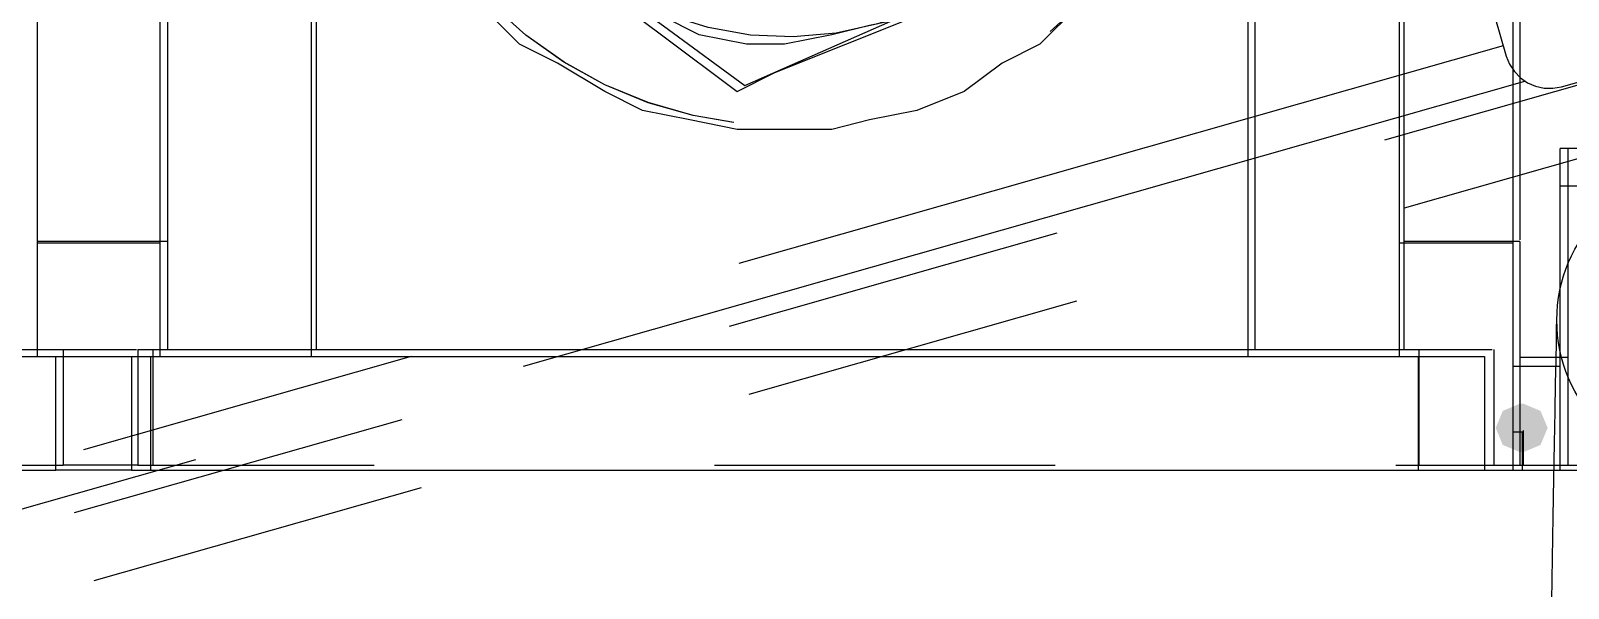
# Model space of a CAD drawing. Extents: x 3 to 592, y 5 to 207.
# Drawn here: x 134.35 to 140.08, y 49.8 to 51.87 of the extents above; entities that cross this region are included whole.
import ezdxf

# ---------------------------------------------------------------- set-up
doc = ezdxf.new("R2010")
doc.units = 0
doc.layers.get('0').update_dxf_attribs({"linetype": 'CONTINUOUS'})

msp = doc.modelspace()

# ---------------------------------------------------------------- hatches: boundary and pattern name
h = msp.add_hatch(color=7)
h.dxf.hatch_style = 2
h.paths.add_polyline_path([(139.915794, 50.483064), (139.979327, 50.456639), (140.005753, 50.393106), (139.979327, 50.329573), (139.915794, 50.303148), (139.902036, 50.303148), (139.838503, 50.329573), (139.812077, 50.393106), (139.838503, 50.456639), (139.902036, 50.483064)])
h = msp.add_hatch(color=7)
h.dxf.hatch_style = 2
h.paths.add_polyline_path([(139.915794, 50.483064), (139.979327, 50.456639), (140.005753, 50.393106), (139.979327, 50.329573), (139.915794, 50.303148), (139.902036, 50.303148), (139.838503, 50.329573), (139.812077, 50.393106), (139.838503, 50.456639), (139.902036, 50.483064)])
h = msp.add_hatch(color=7)
h.dxf.hatch_style = 2
h.paths.add_polyline_path([(139.915794, 50.483064), (139.979327, 50.456639), (140.005753, 50.393106), (139.979327, 50.329573), (139.915794, 50.303148), (139.902036, 50.303148), (139.838503, 50.329573), (139.812077, 50.393106), (139.838503, 50.456639), (139.902036, 50.483064)])
h = msp.add_hatch(color=7)
h.dxf.hatch_style = 2
h.paths.add_polyline_path([(139.915794, 50.483064), (139.979327, 50.456639), (140.005753, 50.393106), (139.979327, 50.329573), (139.915794, 50.303148), (139.902036, 50.303148), (139.838503, 50.329573), (139.812077, 50.393106), (139.838503, 50.456639), (139.902036, 50.483064)])

# ---------------------------------------------------------------- linework, layer by layer
at = {"color": 7}
for points in [[(134.860242, 50.684783), (134.860242, 56.993155)], [(134.860242, 50.684783), (134.860242, 56.993155)], [(134.860242, 50.684783), (134.860242, 56.993155)], [(134.860242, 50.684783), (134.860242, 56.993155)], [(139.471329, 50.684783), (139.471329, 56.993508)], [(139.471329, 50.684783), (139.471329, 56.993508)], [(139.471329, 50.684783), (139.471329, 56.993508)], [(139.471329, 50.684783), (139.471329, 56.993508)], [(134.831667, 50.658889), (134.831667, 56.973611)], [(139.453056, 50.658889), (139.453056, 56.973611)], [(138.915775, 50.684783), (138.915775, 56.823822)], [(138.915775, 50.684783), (138.915775, 56.823822)], [(138.915775, 50.684783), (138.915775, 56.823822)], [(138.915775, 50.684783), (138.915775, 56.823822)], [(138.888611, 50.658889), (138.888611, 56.797222)], [(139.020409, 54.659565), (139.851553, 51.779135)], [(139.020409, 54.659565), (139.851553, 51.779135)], [(137.97915, 54.399639), (137.993261, 54.390819), (138.135783, 54.289925), (138.265606, 54.173508), (138.382022, 54.043686), (138.482917, 53.901164), (138.567231, 53.748764), (138.633906, 53.587544), (138.682236, 53.419975), (138.711517, 53.247819), (138.721394, 53.073547), (138.711517, 52.899627), (138.682236, 52.727472), (138.633906, 52.559902), (138.567231, 52.398683), (138.482917, 52.24593), (138.382022, 52.103761), (138.265606, 51.973586), (138.150315, 51.870513)], [(137.97915, 54.399639), (137.993261, 54.390819), (138.135783, 54.289925), (138.265606, 54.173508), (138.382022, 54.043686), (138.482917, 53.901164), (138.567231, 53.748764), (138.633906, 53.587544), (138.682236, 53.419975), (138.711517, 53.247819), (138.721394, 53.073547), (138.711517, 52.899627), (138.682236, 52.727472), (138.633906, 52.559902), (138.567231, 52.398683), (138.482917, 52.24593), (138.382022, 52.103761), (138.265606, 51.973586), (138.150315, 51.870513)], [(135.415796, 50.684783), (135.415796, 53.508769)], [(135.415796, 50.684783), (135.415796, 53.508769)], [(135.415796, 50.684783), (135.415796, 53.508769)], [(135.415796, 50.684783), (135.415796, 53.508769)], [(135.396111, 50.658889), (135.396111, 53.481111)], [(145.482204, 53.196737), (139.397538, 51.466058)], [(145.482204, 53.196737), (139.397538, 51.466058)], [(145.555335, 52.943372), (139.470668, 51.212693)], [(145.555335, 52.943372), (139.470668, 51.212693)], [(140.057258, 51.664552), (143.991083, 52.783564)], [(140.057258, 51.664552), (143.991083, 52.783564)], [(134.374114, 52.128349), (134.374114, 51.985474), (134.374114, 51.844363), (134.374114, 51.708191), (134.374114, 51.579427), (134.374114, 51.460894), (134.374114, 51.354708), (134.374114, 51.263338), (134.374114, 51.188549), (134.374114, 51.132105), (134.374114, 51.094711)], [(134.374114, 52.128349), (134.374114, 51.985474), (134.374114, 51.844363), (134.374114, 51.708191), (134.374114, 51.579427), (134.374114, 51.460894), (134.374114, 51.354708), (134.374114, 51.263338), (134.374114, 51.188549), (134.374114, 51.132105), (134.374114, 51.094711)], [(134.374114, 52.128349), (134.374114, 51.985474), (134.374114, 51.844363), (134.374114, 51.708191), (134.374114, 51.579427), (134.374114, 51.460894), (134.374114, 51.354708), (134.374114, 51.263338), (134.374114, 51.188549), (134.374114, 51.132105), (134.374114, 51.094711)], [(134.374114, 52.128349), (134.374114, 51.985474), (134.374114, 51.844363), (134.374114, 51.708191), (134.374114, 51.579427), (134.374114, 51.460894), (134.374114, 51.354708), (134.374114, 51.263338), (134.374114, 51.188549), (134.374114, 51.132105), (134.374114, 51.094711)], [(136.962702, 51.532964), (136.819569, 51.557308), (136.652, 51.605286), (136.490781, 51.672314), (136.338028, 51.756627), (136.195858, 51.857522), (136.065683, 51.973586), (135.949619, 52.103761), (135.904306, 52.167612)], [(136.962702, 51.532964), (136.819569, 51.557308), (136.652, 51.605286), (136.490781, 51.672314), (136.338028, 51.756627), (136.195858, 51.857522), (136.065683, 51.973586), (135.949619, 52.103761), (135.904306, 52.167612)], [(136.97077, 51.531486), (136.819675, 51.557237), (136.652106, 51.605568), (136.490886, 51.672243), (136.338134, 51.756557), (136.195964, 51.857451), (136.065789, 51.973868), (135.949725, 52.10369), (135.90912, 52.161049)], [(136.97077, 51.531486), (136.819675, 51.557237), (136.652106, 51.605568), (136.490886, 51.672243), (136.338134, 51.756557), (136.195964, 51.857451), (136.065789, 51.973868), (135.949725, 52.10369), (135.90912, 52.161049)], [(139.901895, 52.128349), (139.901895, 51.985474), (139.901895, 51.844363), (139.901895, 51.708191), (139.901895, 51.579427), (139.901895, 51.460894), (139.901895, 51.354708), (139.901895, 51.263338), (139.901895, 51.188549), (139.901895, 51.132105), (139.901895, 51.094711)], [(139.901895, 52.128349), (139.901895, 51.985474), (139.901895, 51.844363), (139.901895, 51.708191), (139.901895, 51.579427), (139.901895, 51.460894), (139.901895, 51.354708), (139.901895, 51.263338), (139.901895, 51.188549), (139.901895, 51.132105), (139.901895, 51.094711)], [(139.901895, 52.128349), (139.901895, 51.985474), (139.901895, 51.844363), (139.901895, 51.708191), (139.901895, 51.579427), (139.901895, 51.460894), (139.901895, 51.354708), (139.901895, 51.263338), (139.901895, 51.188549), (139.901895, 51.132105), (139.901895, 51.094711)], [(139.901895, 52.128349), (139.901895, 51.985474), (139.901895, 51.844363), (139.901895, 51.708191), (139.901895, 51.579427), (139.901895, 51.460894), (139.901895, 51.354708), (139.901895, 51.263338), (139.901895, 51.188549), (139.901895, 51.132105), (139.901895, 51.094711)], [(134.373056, 52.105278), (134.373056, 51.964167), (134.373056, 51.823056), (134.373056, 51.681944), (134.373056, 51.576111), (134.373056, 51.435), (134.373056, 51.329167), (134.373056, 51.258611), (134.373056, 51.188056), (134.373056, 51.1175), (134.373056, 51.082222)], [(137.653889, 51.928889), (137.4775, 51.893611), (137.336389, 51.858333), (137.16, 51.823056), (137.018889, 51.823056), (136.8425, 51.858333), (136.701389, 51.928889), (136.560278, 51.999444), (136.419167, 52.07)], [(136.419167, 52.07), (136.701389, 51.858333), (136.983611, 51.646667)], [(136.442803, 52.086933), (136.727494, 51.878089), (137.012539, 51.669597)], [(136.442803, 52.086933), (136.727494, 51.878089), (137.012539, 51.669597)], [(136.442803, 52.086933), (136.727494, 51.878089), (137.012539, 51.669597)], [(136.442803, 52.086933), (136.727494, 51.878089), (137.012539, 51.669597)], [(137.658828, 51.954183), (137.508544, 51.899503), (137.352264, 51.864577), (137.192808, 51.850819), (137.033, 51.857522), (136.875308, 51.885391), (136.722908, 51.933369), (136.577917, 52.001103), (136.442803, 52.086828)], [(137.658828, 51.954183), (137.508544, 51.899503), (137.352264, 51.864577), (137.192808, 51.850819), (137.033, 51.857522), (136.875308, 51.885391), (136.722908, 51.933369), (136.577917, 52.001103), (136.442803, 52.086828)], [(137.658828, 51.954183), (137.508544, 51.899503), (137.352264, 51.864577), (137.192808, 51.850819), (137.033, 51.857522), (136.875308, 51.885391), (136.722908, 51.933369), (136.577917, 52.001103), (136.442803, 52.086828)], [(137.658828, 51.954183), (137.508544, 51.899503), (137.352264, 51.864577), (137.192808, 51.850819), (137.033, 51.857522), (136.875308, 51.885391), (136.722908, 51.933369), (136.577917, 52.001103), (136.442803, 52.086828)], [(139.876389, 52.105278), (139.876389, 51.964167), (139.876389, 51.823056), (139.876389, 51.681944), (139.876389, 51.576111), (139.876389, 51.435), (139.876389, 51.329167), (139.876389, 51.258611), (139.876389, 51.188056), (139.876389, 51.1175), (139.876389, 51.082222)], [(138.253611, 51.964167), (138.1125, 51.823056), (137.971389, 51.7525), (137.830278, 51.646667), (137.653889, 51.576111), (137.4775, 51.540833), (137.336389, 51.505556), (137.16, 51.505556), (136.983611, 51.505556), (136.807222, 51.540833), (136.630833, 51.576111), (136.489722, 51.646667), (136.313333, 51.7525), (136.172222, 51.823056), (136.031111, 51.964167)], [(137.012468, 51.669527), (137.159224, 51.734085), (137.658757, 51.954218)], [(137.012468, 51.669527), (137.159224, 51.734085), (137.658757, 51.954218)], [(137.012468, 51.669527), (137.159224, 51.734085), (137.658757, 51.954218)], [(137.012468, 51.669527), (137.159224, 51.734085), (137.658757, 51.954218)], [(136.983611, 51.646667), (137.124722, 51.717222), (137.653889, 51.928889)], [(136.991159, 51.007613), (139.840547, 51.818081)], [(136.991159, 51.007613), (139.840547, 51.818081)], [(139.851589, 51.779205), (139.863583, 51.748866), (139.881575, 51.72135), (139.904152, 51.698066), (139.930964, 51.679369), (139.96095, 51.666316), (139.9927, 51.659261), (140.025155, 51.658908), (140.057258, 51.664552)], [(139.851589, 51.779205), (139.863583, 51.748866), (139.881575, 51.72135), (139.904152, 51.698066), (139.930964, 51.679369), (139.96095, 51.666316), (139.9927, 51.659261), (140.025155, 51.658908), (140.057258, 51.664552)], [(136.186411, 50.623297), (139.920804, 51.685507)], [(136.186411, 50.623297), (139.920804, 51.685507)], [(140.617222, 51.435), (140.052778, 51.435)], [(140.052778, 51.293889), (140.052778, 51.364444), (140.052778, 51.399722), (140.052778, 51.435)], [(140.082446, 51.323593), (140.082446, 51.380743), (140.082446, 51.418843), (140.082446, 51.43754)], [(140.082446, 51.323593), (140.082446, 51.380743), (140.082446, 51.418843), (140.082446, 51.43754)], [(140.082446, 51.323593), (140.082446, 51.380743), (140.082446, 51.418843), (140.082446, 51.43754)], [(140.082446, 51.323593), (140.082446, 51.380743), (140.082446, 51.418843), (140.082446, 51.43754)], [(140.082446, 50.254218), (140.082446, 51.323487)], [(140.082446, 50.254218), (140.082446, 51.323487)], [(140.082446, 50.254218), (140.082446, 51.323487)], [(140.082446, 50.254218), (140.082446, 51.323487)], [(140.052778, 50.235556), (140.052778, 51.293889)], [(140.617222, 51.293889), (140.052778, 51.293889)], [(134.831667, 51.082222), (134.373056, 51.082222)], [(134.373056, 51.082222), (134.373056, 51.046944), (134.373056, 51.011667), (134.373056, 50.976389), (134.373056, 50.905833), (134.373056, 50.8), (134.373056, 50.694167), (134.373056, 50.658889)], [(134.860242, 51.087584), (134.374114, 51.087584)], [(134.374114, 51.087584), (134.374114, 51.073826), (134.374114, 51.039959), (134.374114, 50.986337), (134.374114, 50.913312), (134.374114, 50.821943), (134.374114, 50.713287), (134.374114, 50.684712)], [(134.860242, 51.087584), (134.374114, 51.087584)], [(134.374114, 51.087584), (134.374114, 51.073826), (134.374114, 51.039959), (134.374114, 50.986337), (134.374114, 50.913312), (134.374114, 50.821943), (134.374114, 50.713287), (134.374114, 50.684712)], [(134.860242, 51.087584), (134.374114, 51.087584)], [(134.374114, 51.087584), (134.374114, 51.073826), (134.374114, 51.039959), (134.374114, 50.986337), (134.374114, 50.913312), (134.374114, 50.821943), (134.374114, 50.713287), (134.374114, 50.684712)], [(134.860242, 51.087584), (134.374114, 51.087584)], [(134.374114, 51.087584), (134.374114, 51.073826), (134.374114, 51.039959), (134.374114, 50.986337), (134.374114, 50.913312), (134.374114, 50.821943), (134.374114, 50.713287), (134.374114, 50.684712)], [(138.175989, 51.11861), (136.954441, 50.771162)], [(138.175989, 51.11861), (136.954441, 50.771162)], [(139.876389, 51.082222), (139.453056, 51.082222)], [(139.901895, 51.087584), (139.471506, 51.087584)], [(139.901895, 51.087584), (139.471506, 51.087584)], [(139.901895, 51.087584), (139.471506, 51.087584)], [(139.901895, 51.087584), (139.471506, 51.087584)], [(139.876389, 51.082222), (139.876389, 51.046944), (139.876389, 51.011667), (139.876389, 50.976389), (139.876389, 50.905833), (139.876389, 50.8), (139.876389, 50.694167), (139.876389, 50.588333), (139.876389, 50.447222), (139.876389, 50.270833), (139.876389, 50.235556)], [(139.901895, 51.087584), (139.901895, 51.073826), (139.901895, 51.039959), (139.901895, 50.986337), (139.901895, 50.913312), (139.901895, 50.821943), (139.901895, 50.713287), (139.901895, 50.588757), (139.901895, 50.450115), (139.901895, 50.298773), (139.901895, 50.254323)], [(139.901895, 51.087584), (139.901895, 51.073826), (139.901895, 51.039959), (139.901895, 50.986337), (139.901895, 50.913312), (139.901895, 50.821943), (139.901895, 50.713287), (139.901895, 50.588757), (139.901895, 50.450115), (139.901895, 50.298773), (139.901895, 50.254323)], [(139.901895, 51.087584), (139.901895, 51.073826), (139.901895, 51.039959), (139.901895, 50.986337), (139.901895, 50.913312), (139.901895, 50.821943), (139.901895, 50.713287), (139.901895, 50.588757), (139.901895, 50.450115), (139.901895, 50.298773), (139.901895, 50.254323)], [(139.901895, 51.087584), (139.901895, 51.073826), (139.901895, 51.039959), (139.901895, 50.986337), (139.901895, 50.913312), (139.901895, 50.821943), (139.901895, 50.713287), (139.901895, 50.588757), (139.901895, 50.450115), (139.901895, 50.298773), (139.901895, 50.254323)], [(138.24912, 50.865245), (137.027572, 50.517797)], [(138.24912, 50.865245), (137.027572, 50.517797)], [(140.038561, 50.804516), (140.038208, 50.794285), (140.037855, 50.764299), (140.03715, 50.714204), (140.035739, 50.645413), (140.034327, 50.558629), (140.032564, 50.455266), (140.030447, 50.336732), (140.027977, 50.204793), (140.025508, 50.061213), (140.022686, 49.908107), (140.019864, 49.748299), (140.017041, 49.583199), (140.014219, 49.415982)], [(140.038561, 50.804516), (140.038208, 50.794285), (140.037855, 50.764299), (140.03715, 50.714204), (140.035739, 50.645413), (140.034327, 50.558629), (140.032564, 50.455266), (140.030447, 50.336732), (140.027977, 50.204793), (140.025508, 50.061213), (140.022686, 49.908107), (140.019864, 49.748299), (140.017041, 49.583199), (140.014219, 49.415982)], [(132.646244, 50.684783), (134.471163, 50.684783)], [(132.646244, 50.684783), (134.471163, 50.684783)], [(132.646244, 50.684783), (134.471163, 50.684783)], [(132.646244, 50.684783), (134.471163, 50.684783)], [(134.471339, 50.684783), (134.525667, 50.684783), (134.577526, 50.684783), (134.625503, 50.684783), (134.667837, 50.684783), (134.702409, 50.684783), (134.727809, 50.684783), (134.743684, 50.684783)], [(134.471339, 50.684783), (134.525667, 50.684783), (134.577526, 50.684783), (134.625503, 50.684783), (134.667837, 50.684783), (134.702409, 50.684783), (134.727809, 50.684783), (134.743684, 50.684783)], [(134.471339, 50.684783), (134.525667, 50.684783), (134.577526, 50.684783), (134.625503, 50.684783), (134.667837, 50.684783), (134.702409, 50.684783), (134.727809, 50.684783), (134.743684, 50.684783)], [(134.471339, 50.684783), (134.525667, 50.684783), (134.577526, 50.684783), (134.625503, 50.684783), (134.667837, 50.684783), (134.702409, 50.684783), (134.727809, 50.684783), (134.743684, 50.684783)], [(134.471339, 50.254218), (134.471339, 50.684606)], [(134.471339, 50.254218), (134.471339, 50.684606)], [(134.471339, 50.254218), (134.471339, 50.684606)], [(134.471339, 50.254218), (134.471339, 50.684606)], [(134.749117, 50.684783), (134.804503, 50.684783)], [(134.749117, 50.684783), (134.749117, 50.254394)], [(134.749117, 50.684783), (134.804503, 50.684783)], [(134.749117, 50.684783), (134.749117, 50.254394)], [(134.749117, 50.684783), (134.804503, 50.684783)], [(134.749117, 50.684783), (134.749117, 50.254394)], [(134.749117, 50.684783), (134.804503, 50.684783)], [(134.749117, 50.684783), (134.749117, 50.254394)], [(134.804679, 50.684783), (134.804679, 50.254394)], [(134.804679, 50.684783), (139.526963, 50.684783)], [(134.804679, 50.684783), (134.804679, 50.254394)], [(134.804679, 50.684783), (139.526963, 50.684783)], [(134.804679, 50.684783), (134.804679, 50.254394)], [(134.804679, 50.684783), (139.526963, 50.684783)], [(134.804679, 50.684783), (134.804679, 50.254394)], [(134.804679, 50.684783), (139.526963, 50.684783)], [(139.526892, 50.684783), (139.58122, 50.684783), (139.633078, 50.684783), (139.681056, 50.684783), (139.723389, 50.684783), (139.757961, 50.684783), (139.783714, 50.684783), (139.799236, 50.684783)], [(139.526892, 50.684783), (139.58122, 50.684783), (139.633078, 50.684783), (139.681056, 50.684783), (139.723389, 50.684783), (139.757961, 50.684783), (139.783714, 50.684783), (139.799236, 50.684783)], [(139.526892, 50.684783), (139.58122, 50.684783), (139.633078, 50.684783), (139.681056, 50.684783), (139.723389, 50.684783), (139.757961, 50.684783), (139.783714, 50.684783), (139.799236, 50.684783)], [(139.526892, 50.684783), (139.58122, 50.684783), (139.633078, 50.684783), (139.681056, 50.684783), (139.723389, 50.684783), (139.757961, 50.684783), (139.783714, 50.684783), (139.799236, 50.684783)], [(139.526892, 50.254218), (139.526892, 50.684606)], [(139.526892, 50.254218), (139.526892, 50.684606)], [(139.526892, 50.254218), (139.526892, 50.684606)], [(139.526892, 50.254218), (139.526892, 50.684606)], [(139.804669, 50.684783), (139.804669, 50.254394)], [(139.804669, 50.684783), (139.804669, 50.254394)], [(139.804669, 50.684783), (139.804669, 50.254394)], [(139.804669, 50.684783), (139.804669, 50.254394)], [(124.46, 50.658889), (134.443611, 50.658889)], [(134.443611, 50.235556), (134.443611, 50.658889)], [(134.443611, 50.658889), (134.514167, 50.658889), (134.549444, 50.658889), (134.62, 50.658889), (134.655278, 50.658889), (134.690556, 50.658889), (134.725833, 50.658889)], [(134.548065, 50.312708), (135.769612, 50.66016)], [(134.548065, 50.312708), (135.769612, 50.66016)], [(134.725833, 50.658889), (134.796389, 50.658889)], [(134.725833, 50.658889), (134.725833, 50.235556)], [(134.796389, 50.658889), (134.796389, 50.235556)], [(134.796389, 50.658889), (139.523611, 50.658889)], [(139.523611, 50.235556), (139.523611, 50.658889)], [(139.523611, 50.658889), (139.558889, 50.658889), (139.629444, 50.658889), (139.664722, 50.658889), (139.7, 50.658889), (139.735278, 50.658889), (139.770556, 50.658889)], [(139.770556, 50.658889), (139.770556, 50.235556)], [(139.876389, 50.623611), (140.052778, 50.623611)], [(139.901895, 50.657019), (140.082517, 50.657019)], [(139.901895, 50.657019), (140.082517, 50.657019)], [(139.901895, 50.657019), (140.082517, 50.657019)], [(139.901895, 50.657019), (140.082517, 50.657019)], [(135.732893, 50.423713), (134.511345, 50.076265)], [(135.732893, 50.423713), (134.511345, 50.076265)], [(139.911667, 50.376667), (139.876389, 50.376667)], [(139.911667, 50.235556), (139.911667, 50.270833), (139.911667, 50.341389), (139.911667, 50.376667)], [(139.915794, 50.254218), (139.915794, 50.30537), (139.915794, 50.353701), (139.915794, 50.383334)], [(139.915794, 50.254218), (139.915794, 50.30537), (139.915794, 50.353701), (139.915794, 50.383334)], [(139.915794, 50.254218), (139.915794, 50.30537), (139.915794, 50.353701), (139.915794, 50.383334)], [(139.915794, 50.254218), (139.915794, 50.30537), (139.915794, 50.353701), (139.915794, 50.383334)], [(124.46, 50.235556), (134.443611, 50.235556)], [(132.646244, 50.254218), (134.471163, 50.254218)], [(132.646244, 50.254218), (134.471163, 50.254218)], [(132.646244, 50.254218), (134.471163, 50.254218)], [(132.646244, 50.254218), (134.471163, 50.254218)], [(133.74332, 49.928384), (134.964866, 50.27584)], [(133.74332, 49.928384), (134.964866, 50.27584)], [(134.725833, 50.235556), (134.690556, 50.235556), (134.655278, 50.235556), (134.62, 50.235556), (134.549444, 50.235556), (134.514167, 50.235556), (134.443611, 50.235556)], [(134.749117, 50.254218), (134.72795, 50.254218), (134.702197, 50.254218), (134.667625, 50.254218), (134.625644, 50.254218), (134.577667, 50.254218), (134.525456, 50.254218), (134.471481, 50.254218)], [(134.749117, 50.254218), (134.72795, 50.254218), (134.702197, 50.254218), (134.667625, 50.254218), (134.625644, 50.254218), (134.577667, 50.254218), (134.525456, 50.254218), (134.471481, 50.254218)], [(134.749117, 50.254218), (134.72795, 50.254218), (134.702197, 50.254218), (134.667625, 50.254218), (134.625644, 50.254218), (134.577667, 50.254218), (134.525456, 50.254218), (134.471481, 50.254218)], [(134.749117, 50.254218), (134.72795, 50.254218), (134.702197, 50.254218), (134.667625, 50.254218), (134.625644, 50.254218), (134.577667, 50.254218), (134.525456, 50.254218), (134.471481, 50.254218)], [(134.725833, 50.235556), (142.839722, 50.235556)], [(134.749117, 50.254218), (135.62965, 50.254218)], [(134.749117, 50.254218), (135.62965, 50.254218)], [(134.749117, 50.254218), (135.62965, 50.254218)], [(134.749117, 50.254218), (135.62965, 50.254218)], [(136.89965, 50.254218), (138.16965, 50.254218)], [(136.89965, 50.254218), (138.16965, 50.254218)], [(136.89965, 50.254218), (138.16965, 50.254218)], [(136.89965, 50.254218), (138.16965, 50.254218)], [(139.43965, 50.254218), (140.70965, 50.254218)], [(139.43965, 50.254218), (140.70965, 50.254218)], [(139.43965, 50.254218), (140.70965, 50.254218)], [(139.43965, 50.254218), (140.70965, 50.254218)], [(135.806024, 50.170348), (134.584476, 49.8229)], [(135.806024, 50.170348), (134.584476, 49.8229)]]:
    msp.add_lwpolyline(points, dxfattribs=at)
msp.add_circle((140.59475, 50.794391), 0.554743, dxfattribs=at)
msp.add_circle((140.59475, 50.794391), 0.554743, dxfattribs=at)

doc.saveas('drawing.dxf')
